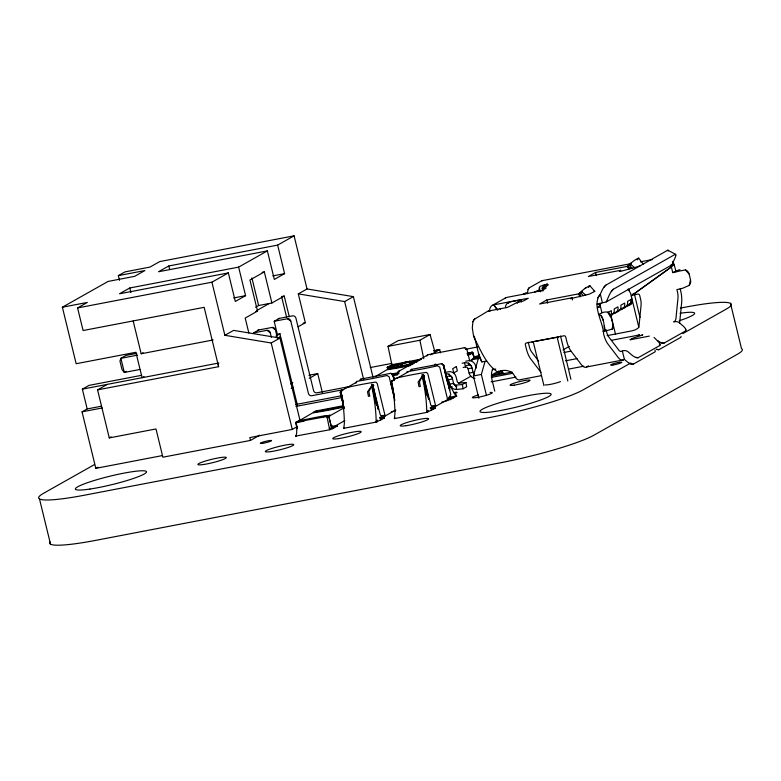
<?xml version="1.0" encoding="UTF-8"?>
<svg xmlns="http://www.w3.org/2000/svg" width="781" height="781" viewBox="0 0 781 781"><rect width="100%" height="100%" fill="white"/><g stroke="black" fill="none" stroke-linecap="round" stroke-linejoin="round"><path stroke-width="1.17" d="M560.553 336.055L570.911 379.302M631.409 296.809L631.77 295.462L671.377 266.965L674.081 264.495L672.744 261.381M634.494 294.33L639.961 317.506M355.951 383.159L356.468 381.46L361.564 380.503A73.219 8.669 -13.7 0 0 386.985 375.495L389.143 376.803L394.903 400.448M441.909 402.049A73.219 8.669 -13.7 0 0 446.176 401.122L449.671 398.866L448.645 399.813L450.334 399.618L456.582 396.094L455.85 396.006L455.919 394.659L456.739 395.938L449.954 397.138M435.037 352.28L430.067 334.502L398.212 340.614L388.03 346.354L391.877 364.756L400.311 364.19L405.817 362.081L405.759 362.862L387.259 367.363L387.766 369.462M635.529 357.366L638.262 357.659L659.73 345.544L659.31 342.654L654.048 337.431M661.302 342.82L664.045 343.113L685.503 330.998L685.669 329.074M392.394 364.463L387.259 367.363L409.8 361.32L410.015 364.493M685.503 330.998A5.857 2.197 37.3 0 0 683.17 326.058L679.626 323.002L681.657 302.481A16.108 6.199 79.1 0 0 680.632 290.561L680.192 288.745M344.489 388.294L345.387 387.796A73.219 8.669 -13.7 0 1 370.799 382.778L375.964 382.085L377.243 383.52L385.023 415.443L381.431 416.371L381.44 416.947A1.464 1.337 60.6 0 1 380.454 418.616A1.464 0.566 79.1 0 1 379.595 417.493L381.44 416.947L382.67 418.157L384.35 418.001L382.094 418.431L384.35 418.001L376.169 422.121L377.506 420.061L377.077 421.906L343.816 428.3L344.362 423.302A68.201 26.495 80.4 0 0 341.063 392.062L341.531 389.963L340.165 392.14L344.167 408.541M394.61 379.498L395.957 378.102A73.219 8.669 -13.7 0 1 421.379 373.084L426.543 372.391L427.822 373.826L435.603 405.749L432.01 406.676L432.02 407.252A1.464 1.337 60.6 0 1 431.034 408.922A1.464 0.566 79.1 0 1 430.175 407.799L432.02 407.252L433.25 408.463L434.929 408.307L432.674 408.736L434.929 408.307L426.748 412.427L428.086 410.367L427.656 412.212L394.385 418.606L394.942 413.608A68.201 26.495 80.4 0 0 391.642 382.368L392.111 380.269L390.744 382.436L393.897 395.352M631.302 299.318L630.716 303.614L627.368 305.996A5.857 5.36 60.6 0 0 630.716 303.614M488.721 311.209A5.857 2.255 79.1 0 0 487.793 311.199L473.823 319.634L472.925 321.743L472.3 327.981L473.686 336.845C480.481 349.263 485.284 363.809 497.663 372.029C504.155 368.837 512.414 370.067 515.284 377.369A16.108 6.199 79.1 0 0 520.39 379.673L541.458 375.632M667.501 250.359A5.857 1.328 -61.4 0 1 668.302 251.013L667.501 250.359L605.89 285.124A5.857 1.328 -61.4 0 0 601.595 291.333L600.325 294.193C591.344 305.381 603.342 322.026 603.615 334.014A16.108 6.199 79.1 0 0 607.94 344.07L618.298 357.63A16.108 6.199 79.1 0 0 623.404 359.924L624.39 359.367L626.879 361.515A5.857 2.197 37.3 0 0 633.323 364.131L654.79 352.026A5.857 2.197 37.3 0 0 654.956 350.103M538.46 291.137L540.042 286.266L546.866 284.44A4.832 0.576 -13.7 0 1 547.676 284.84L542.112 288.326A4.54 0.537 -13.7 0 0 543.937 288.179A4.54 0.537 -13.7 0 1 545.694 288.423L541.633 290.717L507.113 297.336A5.857 5.36 60.6 0 0 504.643 298.606M450.51 396.797L450.1 398.31L447.064 400.624L450.813 394.59L443.608 364.854L442.71 364.922L441.909 363.653L411.411 369.374L410.328 370.438M527.204 293.763L528.093 289.634A5.857 2.255 79.1 0 1 529.02 287.945L541.78 280.74L630.921 263.656M679.626 323.002A5.857 5.36 60.6 0 0 674.95 321.674L673.681 321.918L674.452 321.479A8.786 3.378 79.1 0 0 676.024 317.769L677.967 298.215A8.786 3.378 79.1 0 0 677.41 291.713L676.893 289.575L678.133 289.331A5.857 0.693 -13.7 0 0 682.965 288.13L689.213 285.377L690.511 279.715L689.125 274.063A5.857 5.155 89.1 0 0 685.454 269.943L678.835 271.183A5.857 0.693 -13.7 0 1 674.003 272.384L672.753 272.618L671.377 266.965A2.929 1.123 79.1 0 0 670.596 265.14M583.212 295.657L580.332 292.367L580.146 296.253L578.37 294.222L581.406 291.372A5.857 0.527 -41.3 0 1 584.744 288.579L589.772 285.592L594.761 291.381L589.225 294.164L570.52 298.693L572.024 297.805L572.541 299.924M638.653 258.16L643.261 264.066M478.812 398.261L473.384 375.973L479.349 355.013M486.495 395.557L481.35 374.45L484.991 361.632M409.83 363.038L410.064 362.218L409.83 363.038L417.962 361.476M603.957 331.427L612.06 329.143C613.944 323.539 611.416 316.744 607.921 312.185L606.486 312A5.857 0.693 -13.7 0 0 603.147 312.361L598.812 314.333C604.455 316.364 603.801 325.804 604.679 330.793L602.952 331.29M631.185 301.476L631.858 301.456L631.604 302.93L630.677 304.219L632.22 301.525L631.634 303.048L629.359 305.156L631.634 303.048L629.359 305.156L632.22 301.525L631.634 303.048L632.141 300.441L631.478 300.822M450.334 399.618L451.076 397.832L451.574 398.3L453.907 397.597M628.881 304.278L628.52 305.127L631.312 302.872M296.458 435.642L295.648 436.101L329.65 429.775L332.296 428.779L332.891 427.402L333.907 427.861L334.727 426.67L337.138 426.045L336.416 426.035M600.853 303.545A2.929 1.123 79.1 0 0 600.521 306.953L597.406 307.753L600.335 304.775L597.094 304.063L606.232 301.935L609.112 295.423A5.857 1.328 -61.4 0 1 613.397 289.214L675.018 254.45L675.819 255.114M297.102 428.652L296.019 422.179L302.862 420.022A73.219 8.669 -13.7 0 1 325.54 415.668L330.451 415.482A73.219 8.669 -13.7 0 0 327.678 415.912M478.255 357.493L473.179 358.645L471.089 360.236L479.202 355.648M528.093 289.634L529.02 287.945M359.748 380.132L360.832 379.078L390.842 373.318L393.028 374.548L393.8 379.088M414.36 363.272L389.953 367.958L387.591 369.667A73.219 8.669 -13.7 0 0 410.786 365.459M558.454 336.865L557.468 338.524L567.826 381.04M472.925 321.743L475.033 318.404M297.795 421.174L297.356 421.828A73.219 8.669 -13.7 0 1 300.685 421.086M406.55 372.478L407.047 371.766L412.143 370.809A73.219 8.669 -13.7 0 0 437.565 365.801L439.723 367.109L447.503 399.032L450.383 397.412L449.524 398.525L431.649 408.6M341.59 391.857L341.668 391.74A1.464 1.337 60.6 0 1 341.678 390.998M465.554 349.439L466.774 349.498A2.197 2.011 60.6 0 0 464.265 347.76L428.427 354.633A2.197 2.011 60.6 0 0 426.953 356.019M597.709 297.825L600.325 294.193L602.395 302.677M343.474 405.7L316.461 410.884L313.357 412.798A73.219 8.669 -13.7 0 0 344.236 406.95M603.781 287.418L605.89 285.124M611.298 291.518L613.397 289.214M374.978 376.764L389.953 367.958M637.237 259.868L637.979 259.097A5.857 0.527 -41.3 0 0 638.155 258.247L635.07 259.985A5.857 0.527 -41.3 0 0 631.341 262.836L630.189 263.851L634.504 267.6L640.186 265.804M297.092 428.554L295.706 422.755L315.729 411.099M380.777 420.012L382.378 418.45L384.35 418.001M431.356 410.318L432.957 408.756L434.929 408.307M631.341 262.836L627.153 266.702L628.93 268.723M508.099 303.37L509.632 301.983L521.054 299.797L521.571 301.915M421.398 359.27L409.693 362.384L406.862 362.072L405.759 362.862L408.873 361.837L410.308 362.579L412.505 362.247M489.833 311.541A5.857 5.36 60.6 0 1 493.768 304.863L528.278 298.254L524.217 300.548A4.54 0.537 -13.7 0 1 519.336 302.062A4.54 0.537 -13.7 0 0 516.407 302.833L508.958 306.679A4.832 0.576 -13.7 0 1 506.42 307.616L500.055 308.807L500.377 309.422M631.77 295.462L671.377 266.965M613.563 313.288L610.215 315.67A5.857 5.36 60.6 0 0 614.149 309.003L617.947 306.855A5.857 5.36 60.6 0 1 614.012 313.523L617.371 311.15M620.241 309.53L616.892 311.902A5.857 5.36 60.6 0 0 620.827 305.234L624.624 303.087A5.857 5.36 60.6 0 1 620.69 309.754L624.039 307.382M621.198 308.593L623.57 308.134L626.918 305.761M584.744 288.579L586.287 287.506M408.102 362.482L409.8 361.32M467.516 353.871L472.349 352.202L474.389 358.567L472.915 352.69L467.009 353.822M277.431 338.388L280.467 336.66L279.988 333.78L277.333 334.288L274.17 321.294L279.305 318.394M143.997 376.627L142.093 377.701L135.894 352.28L76.157 363.721L62.382 307.216L108.081 281.433L134.635 276.337L144.905 270.548L118.351 275.634L119.493 280.35M118.351 275.634L125.028 271.876L149.981 267.082L159.734 261.586L294.086 235.833L307.031 288.95L353.373 296.634L373.006 377.174M259.741 435.202L250.496 440.416L162.878 457.207L155.995 428.954L109.262 437.907L97.557 389.885L218.621 366.68L204.153 307.324L83.089 330.529L77.583 307.939L87.335 302.432L62.382 307.216M238.625 267.122L129.773 287.984L119.503 293.783L228.355 272.911L235.315 301.456L245.585 295.657L238.625 267.122L267.385 250.896L274.336 279.432L284.606 273.643L277.655 245.107L294.086 235.833M277.655 245.107L168.794 265.97L158.523 271.759L267.385 250.896M77.583 307.939L211.924 282.185L228.355 272.911M255.543 307.265L258.628 305.527L271.905 302.989L264.329 271.905L249.949 280.018L257.525 311.102L245.205 318.052L248.846 333.018M133.18 321.001L141.166 353.764L143.079 352.69M162.331 455.596L95.819 468.346L82.044 411.841L87.179 408.941L82.356 389.153L89.034 385.384L141.595 375.31M126.376 371.287L124.325 372.449L122.002 369.55L119.942 361.076L120.879 358.323L126.014 355.423L136.782 353.363M97.557 389.885L107.309 384.379M256.92 310.447L269.25 303.497M271.905 302.989L284.225 296.038L289.282 316.754M211.924 282.185L224.879 335.303L233.607 330.383L279.94 338.056L300.148 420.969M298.147 326.761L305.332 322.709L298.303 293.881L307.031 288.95M253.63 332.882L258.765 329.982M275.888 336.094L279.988 333.78M224.879 335.303L271.212 342.986L279.94 338.056M298.303 293.881L344.646 301.554L353.373 296.634M109.262 437.907L111.117 436.872M94.511 464.558L43.502 493.338A74.39 8.806 -13.7 0 0 84.856 495.125L489.482 417.571A74.39 8.806 -13.7 0 0 583.007 389.934L630.833 362.95M95.819 468.346L97.869 467.184M290.669 383.881L292.787 382.68M291.215 388.518L293.334 387.317M309.247 378.346L317.73 373.562L322.407 392.775M388.03 346.354L419.885 340.252L430.067 334.502M492.44 305.322L505.785 297.795M342.029 390.393L356.751 382.085M509.632 301.983L507.064 303.428L505.795 305.439A8.816 3.388 79.1 0 0 505.483 307.158M521.054 299.797L518.477 301.241A8.816 3.388 79.1 0 0 517.217 303.253M534.585 292.162L537.152 290.708A8.816 3.388 79.1 0 1 538.978 290.981M250.496 440.416L249.813 437.585L292.289 429.443L297.141 426.709M540.882 290.893L542.883 289.771M398.232 371.619L427.5 355.101M430.419 354.886L439.654 349.673L440.425 352.817M326.438 416.869L328.801 416.419L344.079 407.809M392.609 380.698L394.717 379.507M396.816 378.326L408.375 371.805M579.209 293.754L546.817 299.963L539.632 304.014L572.024 297.805M628.764 269.406L627.992 266.233L595.6 272.442L588.405 276.494L620.797 270.285L619.323 271.29L621.549 271.095L634.504 267.6M344.88 420.539L331.671 427.988L329.299 428.447M332.296 428.779L337.138 426.045L335 426.143L337.138 426.045M467.848 355.55L472.915 352.69M578.37 294.222L582.48 291.909M631.263 264.388L627.153 266.702L631.995 268.137L629.105 264.847M344.48 427.637L343.816 428.3M384.223 416.517L395.791 409.996M395.059 417.942L394.385 418.606M450.129 387.923L452.219 386.741M458.496 383.207L471.041 376.13M606.232 301.935L671.953 264.857L674.843 258.345A5.857 1.328 -61.4 0 0 675.018 254.45M446.049 373.679A6.59 6.033 60.6 0 1 452.511 378.99L453.576 383.364A2.197 2.011 60.6 0 0 455.909 385.131L462.372 384.506L465.974 382.475L466.647 386.761L463.055 388.792L456.592 389.416A6.59 6.033 60.6 0 1 449.592 384.125L448.528 379.751A2.197 2.011 60.6 0 0 446.019 378.014M672.753 272.618L678.621 270.021A5.857 5.155 89.1 0 1 679.948 269.816M607.472 312.761L611.269 310.623A5.857 5.36 60.6 0 1 609.815 316.022M631.966 298.947L627.494 301.466A5.857 5.36 60.6 0 1 623.57 308.134M563.033 349.927L569.31 346.383M541.038 372.439L530.68 358.879A16.108 6.199 79.1 0 1 526.345 348.824L525.34 344.685A1.464 1.337 60.6 0 1 526.326 343.015L564.028 335.791A1.464 1.337 60.6 0 1 565.698 336.953L566.703 341.092A16.108 6.199 79.1 0 0 571.038 351.147L581.396 364.698A16.108 6.199 79.1 0 0 586.502 367.002L588.513 365.859M638.262 357.659A5.857 2.197 37.3 0 1 631.819 355.033L628.275 351.977A5.857 5.36 60.6 0 0 623.609 350.649L621.549 351.333A8.786 3.378 79.1 0 1 618.767 350.073L608.916 337.177A8.786 3.378 79.1 0 1 606.554 331.691L606.027 329.553M682.906 333.565L726.476 308.983A74.39 8.806 -13.7 0 0 685.122 307.197L680.339 308.114M659.105 349.595A5.857 2.197 37.3 0 1 656.362 349.302L659.105 349.595L680.563 337.48A5.857 2.197 37.3 0 0 681.003 336.396M296.019 422.179L326.946 416.468L329.865 415.023M403.016 363.458L405.817 362.081M373.357 385.765L372.322 386.039L378.229 409.312L372.996 385.843L373.796 385.58A1.464 1.337 60.6 0 0 372.117 384.428A1.464 0.566 79.1 0 0 371.951 386.126L372.683 385.96M423.937 376.071L422.902 376.344L428.808 399.618L423.575 376.149L424.376 375.886A1.464 1.337 60.6 0 0 424.024 375.222M398.72 364.688L387.259 367.363M631.233 338.739L640.645 335.674M637.413 335.615L639.727 334.893L611.455 340.311M421.496 359.309L410.308 362.579L409.996 361.886L410.21 364.483M525.359 293.754L523.163 294.349L525.74 292.895L527.556 293.168M402.098 365.928L402.098 363.692L403.953 363.243M423.263 376.266L422.531 376.432A1.464 0.566 79.1 0 1 422.697 374.734A1.464 1.337 60.6 0 1 423.409 374.792M434.265 350.884L439.654 349.673L433.845 350.786M434.002 350.894L439.654 349.673M502.603 371.405L495.681 372.742L492.089 374.773L502.779 372.722M491.317 376.061L512.092 372.039M488.242 311.082L500.055 308.807M262.113 272.335L264.329 271.905M272.813 275.898L284.606 273.643M233.704 297.932L245.585 295.657M284.225 296.038L281.57 296.546L286.627 317.262M255.758 311.434L257.525 311.102M278.212 318.599L292.582 315.846A2.929 2.685 60.6 0 1 295.921 318.16L313.552 390.5A2.929 2.685 60.6 0 0 316.901 392.814L349.751 386.517M274.277 321.264L287.447 318.746A2.929 2.685 60.6 0 1 290.786 321.059L308.417 393.399A2.929 2.685 60.6 0 0 311.765 395.713L343.445 389.641M257.681 330.187L272.042 327.434A2.929 2.685 60.6 0 1 275.381 329.748L277.372 337.919M141.166 353.764L213.145 339.969M303.116 323.129L305.332 322.709M137.632 355.111L120.879 358.323L124.325 372.449L139.867 369.472M253.737 332.852L266.907 330.334A2.929 2.685 60.6 0 1 270.246 332.647L271.388 337.314M640.42 261.84L652.311 259.556M82.356 389.153L218.875 362.999M632.561 294.164L634.855 293.724M632.395 295.14L637.97 294.076A1.464 1.337 60.6 0 1 639.639 295.238L640.508 298.791A8.786 3.378 79.1 0 1 641.064 305.293L639.122 324.847A8.786 3.378 79.1 0 1 637.55 328.557L635.207 329.826A4.393 0.517 -13.7 0 1 631.302 330.978L607.081 335.645M87.179 408.941L101.432 406.208M82.044 411.841L102.233 407.965M308.876 375.251L317.73 373.562M370.282 367.539L391.828 363.409M466.052 349.185L478.021 346.891M421.418 359.094L391.877 364.756L398.037 364.932L397.041 364.707L396.553 365.586L397.06 367.685M467.292 353.129L472.349 352.202M389.241 368.73L412.885 364.2M531.9 341.951L557.829 337.177M391.906 374.929L397.783 373.806M471.402 359.65L478.851 358.45M465.71 361.203L468.092 360.744A6.59 6.033 60.6 0 1 475.619 365.957L476.156 368.144M392.98 375.729L397.675 374.831M462.108 363.224L464.5 362.774A6.59 6.033 60.6 0 1 472.027 367.978L473.091 372.352A2.197 2.011 60.6 0 0 474.418 373.953M474.301 336.162L478.577 353.695L481.887 361.935L486.612 361.037M465.544 365.664L469.127 364.981A2.197 2.011 60.6 0 1 471.636 366.719M463.143 367.47L465.535 367.011A2.197 2.011 60.6 0 1 468.044 368.749L469.108 373.123A6.59 6.033 60.6 0 0 474.965 378.404M446.195 372.205L448.587 371.746A6.59 6.033 60.6 0 1 456.104 376.959L457.168 381.333A2.197 2.011 60.6 0 0 459.501 383.1L465.974 382.475M468.044 368.749L472.027 367.978M563.902 352.485L570.911 351.147M631.194 339.569L649.382 336.103M342.117 395.635L296.36 404.402A2.929 2.685 60.6 0 1 295.648 404.441M446.029 376.676L449.612 375.993A2.197 2.011 60.6 0 1 452.121 377.731M469.108 373.123L473.091 372.352M295.921 406.403L341.668 397.627L343.103 403.513M492.274 369.686L495.759 369.022M448.528 379.751L452.511 378.99M473.384 375.973L481.35 374.45M565.503 360.822L577.071 358.606M449.592 384.125L453.576 383.364M491.356 377.399L512.746 373.298M314.968 411.87L343.415 406.423M491.171 381.87L515.987 377.116M299.094 420.578L301.456 420.129M568.724 369.081L583.758 366.201M295.706 422.755L303.975 421.174M586.502 367.002L623.404 359.924M431.014 408.219L435.095 407.457L435.603 405.749L431.307 405.876L430.741 404.792L423.575 376.149M380.435 417.913L384.516 417.152L385.023 415.443L380.728 415.57L380.162 414.486L372.996 385.843M541.78 280.74L543.234 280.477M671.758 264.925L674.081 264.495L675.838 270.88M387.923 369.062L392.228 368.339A73.219 8.669 -13.7 0 0 410.152 365M334.805 426.221L335.703 426.075M589.372 285.768L589.88 285.68A5.857 0.527 -41.3 0 1 589.675 286.031M412.475 362.345L410.22 362.482M632.044 339.423L629.945 339.696L630.482 339.667M407.389 362.579L408.727 362.423M390.744 382.436L391.642 382.368L393.146 389.202M340.165 392.14L341.063 392.062L343.328 402.313M441.421 363.624L443.608 364.854L449.71 390.178L443.305 364.834L447.591 383.061M390.842 373.318L392.13 374.616M594.136 291.118L594.8 291.235M630.589 363.848L633.323 364.131M629.095 290.151L628.061 289.595M411.411 369.374L411.929 369.969M360.832 379.078L361.349 379.664M327.805 416.048L328.801 416.419L331.671 427.988L328.801 416.419M502.183 372.644L504.506 373.689A7.322 2.821 79.1 0 1 502.183 372.644L500.787 370.819M667.96 250.232L675.477 254.323M470.572 353.227L471.265 353.627A73.219 8.669 -13.7 0 1 467.936 354.369M627.983 289.224L629.466 290.22L628.285 289.282L629.496 290.376L628.305 289.409L630.589 293.295L638.897 327.512M532.613 342.01L533.569 343.113L543.937 385.619M287.447 318.746L290.786 321.059M272.872 328.02L275.381 329.748M266.907 330.334L270.246 332.647M581.406 291.372L585.721 295.12M608.702 313.933L610.176 315.221A5.857 1.689 74.2 0 0 607.921 312.185M685.454 269.943L689.125 274.063M497.8 310.008L493.768 304.863L497.165 309.881M538.685 361.203L531.656 351.987A8.786 3.378 79.1 0 1 529.284 346.5L528.425 342.947A1.464 1.337 60.6 0 1 528.425 342.205M316.461 410.884L316.979 411.558M546.934 283.659L547.95 285.299M471.988 352.221L472.32 352.875A31.972 13.726 72.8 0 0 475.033 358.596M390.881 367.773L391.213 368.417M424.015 375.973L422.111 374.519L422.17 376.51A68.201 25.978 77.9 0 1 426.748 412.427M373.435 385.668L371.531 384.213L371.59 386.204A68.201 25.978 77.9 0 1 376.169 422.121M546.661 286.705L546.007 284.548L546.466 286.705M542.717 285.231L543.332 287.388M455.85 396.006L453.693 392.267A68.201 26.798 78 0 1 444.897 371.893M539.241 287.496L540.462 291.811M544.435 287.105L543.869 284.958L544.201 287.183M392.726 374.529L393.888 379.136M393.907 393.79L391.047 382.456L394.054 395.362M343.328 403.484L340.467 392.15L343.201 403.884M730.479 303.36L741.501 348.57A74.39 8.806 -13.7 0 1 737.498 354.193L594.029 435.134A74.39 8.806 -13.7 0 1 500.504 462.782L95.878 540.335A74.39 8.806 -13.7 0 1 50.072 541.916M622.33 350.894L624.39 359.367M610.967 315.563L615.574 334.453M595.6 272.442L596.372 275.615M600.521 306.953L601.897 312.595M579.463 294.808L579.98 296.926M546.817 299.963L547.588 303.135M542.18 287.935L542.961 291.118M498.766 371.004L499.284 373.123M494.763 391.154L492.206 380.659A10.251 3.944 79.1 0 1 493.397 368.739M466.892 349.332L469.684 360.763M468.61 362.862L469.127 364.981M464.5 362.774L465.535 367.011M449.104 373.874L449.612 375.993M400.819 366.289L400.311 364.19L400.477 366.396M394.425 380.288L393.028 374.548L394.132 379.146M344.646 301.554L363.702 379.732M297.454 405.398L280.955 337.734A2.929 2.685 60.6 0 0 280.262 336.386M271.212 342.986L292.289 429.443M251.892 277.899L258.628 305.527M168.794 265.97L169.633 269.396M129.773 287.984L130.886 292.553M39.499 498.961L50.521 544.172M419.885 340.252L423.741 358.645M402.098 363.692L402.479 365.83M218.104 363.78L218.621 366.68M462.372 384.506L463.055 388.792M455.909 385.131L456.592 389.416M329.65 429.775L326.946 416.468M544.992 284.723L545.275 286.93M471.802 359.797L471.831 360.617M296.409 422.326L296.438 423.146A31.972 12.926 86 0 1 296.663 432.977L295.999 436.208M436.979 365A2.197 2.011 60.6 0 0 434.997 364.268A2.197 0.849 79.1 0 0 434.685 364.776M464.265 347.76A2.197 0.849 79.1 0 1 464.724 347.828M428.427 354.633A2.197 0.849 79.1 0 1 428.876 354.691M474.418 374.275A6.59 6.033 60.6 0 1 473.091 372.244M456.817 386.722A6.59 6.033 60.6 0 1 453.576 383.246M322.856 416.712A73.219 8.669 -13.7 0 1 324.808 416.38M343.562 406.501A73.219 8.669 -13.7 0 1 313.894 412.134M392.189 373.855A73.219 8.669 -13.7 0 1 397.656 372.888M395.596 410.816A73.219 8.669 -13.7 0 1 391.33 411.743M392.247 381.304A1.464 1.337 60.6 0 1 393.233 380.376A1.464 0.566 79.1 0 0 393.019 380.718M410.484 370.614A1.464 1.337 60.6 0 1 411.099 370.301M481.887 361.935A14.644 5.633 79.1 0 1 478.577 353.695M690.511 279.715A5.857 5.155 89.1 0 1 689.213 285.377M664.045 343.113A5.857 2.197 37.3 0 1 657.602 340.487M589.196 286.617A5.857 0.527 -41.3 0 1 588.454 287.398M659.896 343.62A5.857 2.197 37.3 0 1 659.73 345.544M600.911 315.348A5.857 1.689 74.2 0 1 603.01 320.366M612.939 326.526A5.857 1.689 74.2 0 1 612.06 329.143M604.387 326.019A5.857 1.689 74.2 0 1 604.679 330.793M476.351 357.659A5.77 0.683 -13.7 0 1 474.936 357.952M473.442 357.112A5.77 0.683 -13.7 0 1 478.978 355.677M453.585 392.609A5.77 0.683 -13.7 0 1 455.079 393.448M680.026 313.269A36.609 4.335 -13.7 0 1 679.236 320.737M490.068 392.482A10.251 1.211 -13.7 0 1 487.861 394.835A10.251 1.211 -13.7 0 1 473.589 397.832A10.251 1.211 -13.7 0 1 478.284 394.961M560.465 381.597A8.786 1.045 -13.7 0 1 551.552 384.145A8.786 1.045 -13.7 0 1 545.128 384.808M371.59 386.204L368.837 391.525L369.755 396.113L368.437 396.357L367.519 391.779L371.59 386.204M422.17 376.51L419.417 381.831L420.334 386.419L419.016 386.663L418.099 382.085L422.17 376.51M397.685 373.64L398.906 373.699A2.197 0.849 79.1 0 1 399.159 371.141A2.197 2.011 60.6 0 0 397.685 373.64M642.636 334.727L641.474 335.391A4.686 0.556 -13.7 0 0 642.636 334.727M456.319 366.631L452.726 368.661L453.761 372.898L457.354 370.868L456.319 366.631M416.908 361.623L414.691 361.984L416.917 361.583M334.112 426.914L332.735 425.957L334.112 426.914M427.383 395.752L425.967 392.091L422.902 376.344L427.383 395.752M376.813 405.456L375.388 401.785L372.322 386.039L376.813 405.456M612.948 365A5.77 0.683 -13.7 0 0 621.822 362.374A5.77 0.683 -13.7 0 0 613.983 363.536A5.77 0.683 -13.7 0 0 612.948 365M262.621 443.325A5.77 0.683 -13.7 0 0 271.495 440.699A5.77 0.683 -13.7 0 0 263.656 441.861A5.77 0.683 -13.7 0 0 262.621 443.325M203.704 464.48A14.644 1.738 -13.7 0 0 226.246 457.812A14.644 1.738 -13.7 0 0 206.34 460.77A14.644 1.738 -13.7 0 0 203.704 464.48M338.583 438.629A14.644 1.738 -13.7 0 0 361.125 431.961A14.644 1.738 -13.7 0 0 341.219 434.919A14.644 1.738 -13.7 0 0 338.583 438.629M406.013 425.704A14.644 1.738 -13.7 0 0 428.564 419.036A14.644 1.738 -13.7 0 0 408.658 421.994A14.644 1.738 -13.7 0 0 406.013 425.704M271.144 451.555A14.644 1.738 -13.7 0 0 293.685 444.887A14.644 1.738 -13.7 0 0 273.78 447.845A14.644 1.738 -13.7 0 0 271.144 451.555M494.578 411.499A36.609 4.335 -13.7 0 0 550.947 394.835A36.609 4.335 -13.7 0 0 501.177 402.235A36.609 4.335 -13.7 0 0 494.578 411.499M89.952 489.052A36.609 4.335 -13.7 0 0 146.32 472.398A36.609 4.335 -13.7 0 0 96.551 479.788A36.609 4.335 -13.7 0 0 89.952 489.052M514.191 385.15A10.251 1.211 -13.7 0 0 529.977 380.484A10.251 1.211 -13.7 0 0 516.046 382.553A10.251 1.211 -13.7 0 0 514.191 385.15"/></g></svg>
